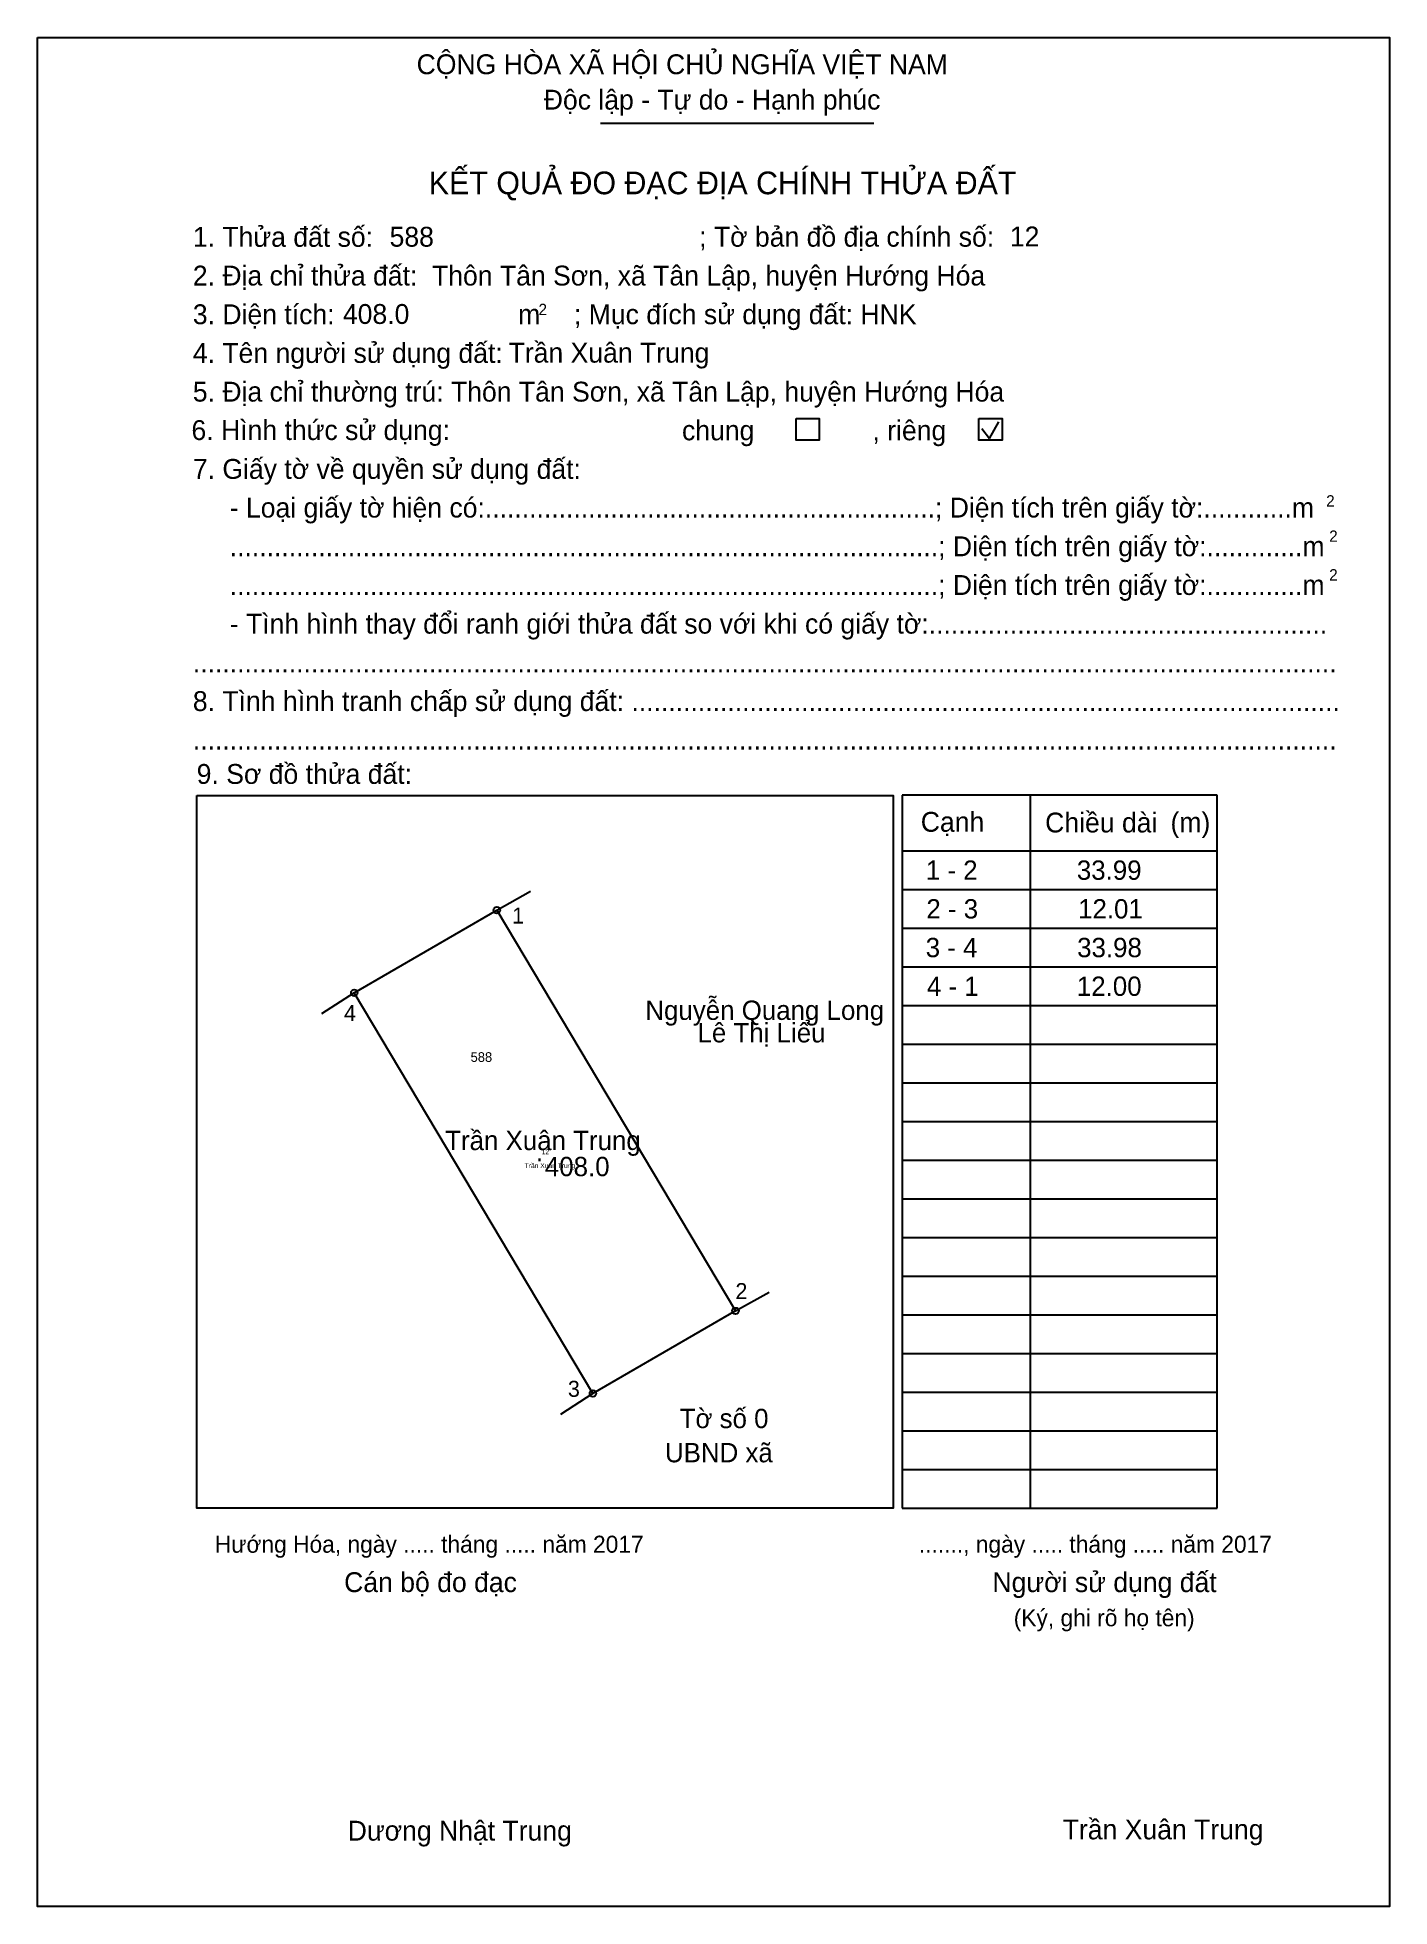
# Model space of a CAD drawing. Extents: x 548249 to 548347, y 1837758 to 1837895.
import ezdxf

# ---------------------------------------------------------------- set-up
doc = ezdxf.new("R2010")
doc.units = 0
for name, color, linetype in [('Level 1', 7, 'Continuous'), ('Level 10', 7, 'Continuous'), ('Level 11', 7, 'Continuous'), ('Level 13', 7, 'Continuous'), ('Level 18', 7, 'Continuous'), ('Level 2', 7, 'Continuous'), ('Level 21', 7, 'Continuous'), ('Level 27', 7, 'Continuous'), ('Level 36', 7, 'Continuous'), ('Level 48', 7, 'Continuous'), ('Level 50', 7, 'Continuous'), ('Level 52', 7, 'Continuous'), ('Level 6', 7, 'Continuous'), ('Level 9', 7, 'Continuous')]:
    doc.layers.add(name, color=color, linetype=linetype)

msp = doc.modelspace()

# ---------------------------------------------------------------- linework, layer by layer
at = {"layer": 'Level 1'}
for p, q in [((548248.66, 1837894.57), (548248.66, 1837894.57)), ((548289.67, 1837888.32), (548309.59, 1837888.32)), ((548317.45, 1837866.06), (548318.01, 1837865.33)), ((548318.01, 1837865.33), (548318.69, 1837866.55)), ((548260.27, 1837839.33), (548260.27, 1837839.33)), ((548334.59, 1837839.35), (548311.64, 1837839.35)), ((548311.64, 1837839.35), (548311.64, 1837787.38)), ((548320.97, 1837839.35), (548320.97, 1837787.38)), ((548334.59, 1837787.38), (548334.59, 1837839.35)), ((548311.64, 1837835.29), (548327.41, 1837835.29)), ((548327.41, 1837835.29), (548334.59, 1837835.29)), ((548311.64, 1837832.47), (548327.41, 1837832.47)), ((548327.41, 1837832.47), (548334.59, 1837832.47)), ((548311.64, 1837829.65), (548327.41, 1837829.65)), ((548327.41, 1837829.65), (548334.59, 1837829.65)), ((548311.64, 1837826.84), (548327.41, 1837826.84)), ((548327.41, 1837826.84), (548334.59, 1837826.84)), ((548311.64, 1837824.02), (548327.41, 1837824.02)), ((548327.41, 1837824.02), (548334.59, 1837824.02)), ((548311.64, 1837821.2), (548327.41, 1837821.2)), ((548327.41, 1837821.2), (548334.59, 1837821.2)), ((548311.64, 1837818.38), (548327.41, 1837818.38)), ((548327.41, 1837818.38), (548334.59, 1837818.38)), ((548311.64, 1837815.56), (548327.41, 1837815.56)), ((548327.41, 1837815.56), (548334.59, 1837815.56)), ((548311.64, 1837812.74), (548327.41, 1837812.74)), ((548327.41, 1837812.74), (548334.59, 1837812.74)), ((548311.64, 1837809.93), (548327.41, 1837809.93)), ((548327.41, 1837809.93), (548334.59, 1837809.93)), ((548311.64, 1837807.11), (548327.41, 1837807.11)), ((548327.41, 1837807.11), (548334.59, 1837807.11)), ((548311.64, 1837804.29), (548327.41, 1837804.29)), ((548327.41, 1837804.29), (548334.59, 1837804.29)), ((548311.64, 1837801.47), (548327.41, 1837801.47)), ((548327.41, 1837801.47), (548334.59, 1837801.47)), ((548311.64, 1837798.65), (548327.41, 1837798.65)), ((548327.41, 1837798.65), (548334.59, 1837798.65)), ((548311.64, 1837795.83), (548327.41, 1837795.83)), ((548327.41, 1837795.83), (548334.59, 1837795.83)), ((548311.64, 1837793.02), (548327.41, 1837793.02)), ((548327.41, 1837793.02), (548334.59, 1837793.02)), ((548311.64, 1837790.2), (548327.41, 1837790.2)), ((548327.41, 1837790.2), (548334.59, 1837790.2)), ((548310.98, 1837787.38), (548310.98, 1837787.38)), ((548311.64, 1837787.38), (548334.59, 1837787.38)), ((548334.59, 1837787.38), (548334.59, 1837787.89)), ((548347.15, 1837758.35), (548347.15, 1837758.35))]:
    msp.add_line(p, q, dxfattribs=at)
msp.add_lwpolyline([(548260.27, 1837839.33), (548310.98, 1837839.33), (548310.98, 1837787.38), (548260.27, 1837787.38)], close=True, dxfattribs=at)
at = {"layer": 'Level 10'}
msp.add_lwpolyline([(548282.12, 1837830.97), (548299.51, 1837801.76), (548289.12, 1837795.74), (548271.74, 1837824.94)], close=True, dxfattribs=at)
at = {"layer": 'Level 11'}
for centre in [(548282.12, 1837830.97), (548282.12, 1837830.97), (548271.74, 1837824.94), (548299.51, 1837801.76), (548289.12, 1837795.74)]:
    msp.add_circle(centre, 0.235, dxfattribs=at)
at = {"layer": 'Level 2'}
msp.add_lwpolyline([(548248.66, 1837894.57), (548347.15, 1837894.57), (548347.15, 1837758.35), (548248.66, 1837758.35)], close=True, dxfattribs=at)
at = {"layer": 'Level 27'}
for p, q in [((548282.12, 1837830.97), (548284.58, 1837832.35)), ((548271.74, 1837824.94), (548269.36, 1837823.42)), ((548299.51, 1837801.76), (548301.97, 1837803.14)), ((548289.12, 1837795.74), (548286.75, 1837794.22))]:
    msp.add_line(p, q, dxfattribs=at)
at = {"layer": 'Level 50'}
for points in [[(548303.92, 1837866.79), (548305.61, 1837866.79), (548305.61, 1837865.21), (548303.92, 1837865.21)], [(548317.23, 1837866.79), (548318.92, 1837866.79), (548318.92, 1837865.21), (548317.23, 1837865.21)]]:
    msp.add_lwpolyline(points, close=True, dxfattribs=at)

# ---------------------------------------------------------------- texts
at = {"layer": 'Level 1'}
for s, height, p in [('CỘNG HÒA XÃ HỘI CHỦ NGHĨA VIỆT NAM', 1.4467, (548276.28, 1837891.89)), ('Độc lập - Tự do - Hạnh phúc', 1.4467, (548285.54, 1837889.31)), ('KẾT QUẢ ĐO ĐẠC ĐỊA CHÍNH THỬA ĐẤT', 1.6535, (548277.17, 1837883.14)), ('1. Thửa đất số:', 1.4467, (548259.98, 1837879.31)), ('; Tờ bản đồ địa chính số:', 1.4467, (548296.86, 1837879.32)), ('2. Địa chỉ thửa đất:', 1.4467, (548259.98, 1837876.49)), ('3. Diện tích:', 1.4467, (548259.98, 1837873.67)), ('m', 1.45, (548283.67, 1837873.67)), ('2', 0.827, (548285.16, 1837874.33)), ('; Mục đích sử dụng đất: HNK', 1.4468, (548287.74, 1837873.67)), ('4. Tên người sử dụng đất:', 1.4467, (548259.98, 1837870.85)), ('5. Địa chỉ thường trú: Thôn Tân Sơn, xã Tân Lập, huyện Hướng Hóa', 1.4468, (548259.98, 1837868.03)), ('chung                , riêng', 1.4467, (548295.61, 1837865.21)), ('7. Giấy tờ về quyền sử dụng đất:', 1.4467, (548259.98, 1837862.4)), ('     - Loại giấy tờ hiện có:.............................................................; Diện tích trên giấy tờ:............m', 1.4467, (548259.98, 1837859.58)), ('2', 0.827, (548342.53, 1837860.38)), ('     ................................................................................................; Diện tích trên giấy tờ:.............m', 1.4467, (548259.98, 1837856.76)), ('2', 0.827, (548342.75, 1837857.81)), ('     ................................................................................................; Diện tích trên giấy tờ:.............m', 1.4467, (548259.98, 1837853.94)), ('2', 0.827, (548342.75, 1837854.99)), ('     - Tình hình thay đổi ranh giới thửa đất so với khi có giấy tờ:......................................................', 1.4467, (548259.98, 1837851.12)), ('...........................................................................................................................................................', 1.4467, (548259.98, 1837848.3)), ('8. Tình hình tranh chấp sử dụng đất: ................................................................................................', 1.4467, (548259.98, 1837845.48)), ('...........................................................................................................................................................', 1.4467, (548259.98, 1837842.67)), ('9. Sơ đồ thửa đất:', 1.4467, (548260.26, 1837840.17)), ('Cạnh', 1.447, (548313, 1837836.68)), ('Chiều dài', 1.447, (548322.06, 1837836.63)), ('(m)', 1.447, (548331.19, 1837836.65)), ('Hướng Hóa, ngày ..... tháng ..... năm 2017', 1.2401, (548261.58, 1837784.14)), ('......., ngày ..... tháng ..... năm 2017', 1.2401, (548312.86, 1837784.14)), ('Cán bộ đo đạc', 1.4468, (548271, 1837781.27)), ('Người sử dụng đất', 1.4467, (548318.22, 1837781.27)), ('(Ký, ghi rõ họ tên)', 1.2401, (548319.77, 1837778.78)), ('Dương Nhật Trung', 1.4468, (548271.26, 1837763.16))]:
    msp.add_text(s, height=height, dxfattribs=at).set_placement(p)
at = {"layer": 'Level 13'}
for s, height, p in [('Trần Xuân Trung', 1.4092, (548278.36, 1837813.48)), ('.', 1.41, (548284.97, 1837812.66)), ('408.0', 1.409, (548285.62, 1837811.58)), ('Trần Xuân Trung', 0.3523, (548284.15, 1837812.17))]:
    msp.add_text(s, height=height, dxfattribs=at).set_placement(p)
at = {"layer": 'Level 18'}
msp.add_text('12', height=0.352, dxfattribs=at).set_placement((548285.39, 1837813.18))
at = {"layer": 'Level 21'}
msp.add_text('588', height=0.705, dxfattribs=at).set_placement((548280.21, 1837819.91))
at = {"layer": 'Level 36'}
for s, height, p in [('Nguyễn Quang Long', 1.4092, (548292.94, 1837822.97)), ('Lê Thị Liểu', 1.4092, (548296.74, 1837821.33)), ('Tờ số 0', 1.409, (548295.44, 1837793.22)), ('UBND xã', 1.409, (548294.37, 1837790.73))]:
    msp.add_text(s, height=height, dxfattribs=at).set_placement(p)
at = {"layer": 'Level 48'}
msp.add_text('6. Hình thức sử dụng:', height=1.4468, dxfattribs=at).set_placement((548259.88, 1837865.23))
at = {"layer": 'Level 52'}
for s, p in [('1 - 2', (548313.37, 1837833.18)), ('33.99', (548324.37, 1837833.18)), ('2 - 3', (548313.41, 1837830.36)), ('12.01', (548324.46, 1837830.36)), ('3 - 4', (548313.36, 1837827.54)), ('33.98', (548324.39, 1837827.54)), ('4 - 1', (548313.45, 1837824.72)), ('12.00', (548324.37, 1837824.72))]:
    msp.add_text(s, height=1.409, dxfattribs=at).set_placement(p)
at = {"layer": 'Level 6'}
for s, height, p in [('12', 1.447, (548319.49, 1837879.34)), ('588', 1.447, (548274.31, 1837879.32)), ('Thôn Tân Sơn, xã Tân Lập, huyện Hướng Hóa', 1.4468, (548277.4, 1837876.49)), ('408.0', 1.447, (548270.91, 1837873.69)), ('Trần Xuân Trung', 1.4468, (548282.98, 1837870.87)), ('Trần Xuân Trung', 1.4468, (548323.34, 1837763.25))]:
    msp.add_text(s, height=height, dxfattribs=at).set_placement(p)
at = {"layer": 'Level 9'}
for s, p in [('1', (548283.24, 1837829.99)), ('4', (548270.99, 1837822.89)), ('2', (548299.5, 1837802.62)), ('3', (548287.3, 1837795.5))]:
    msp.add_text(s, height=1.17, dxfattribs=at).set_placement(p)

doc.saveas('drawing.dxf')
